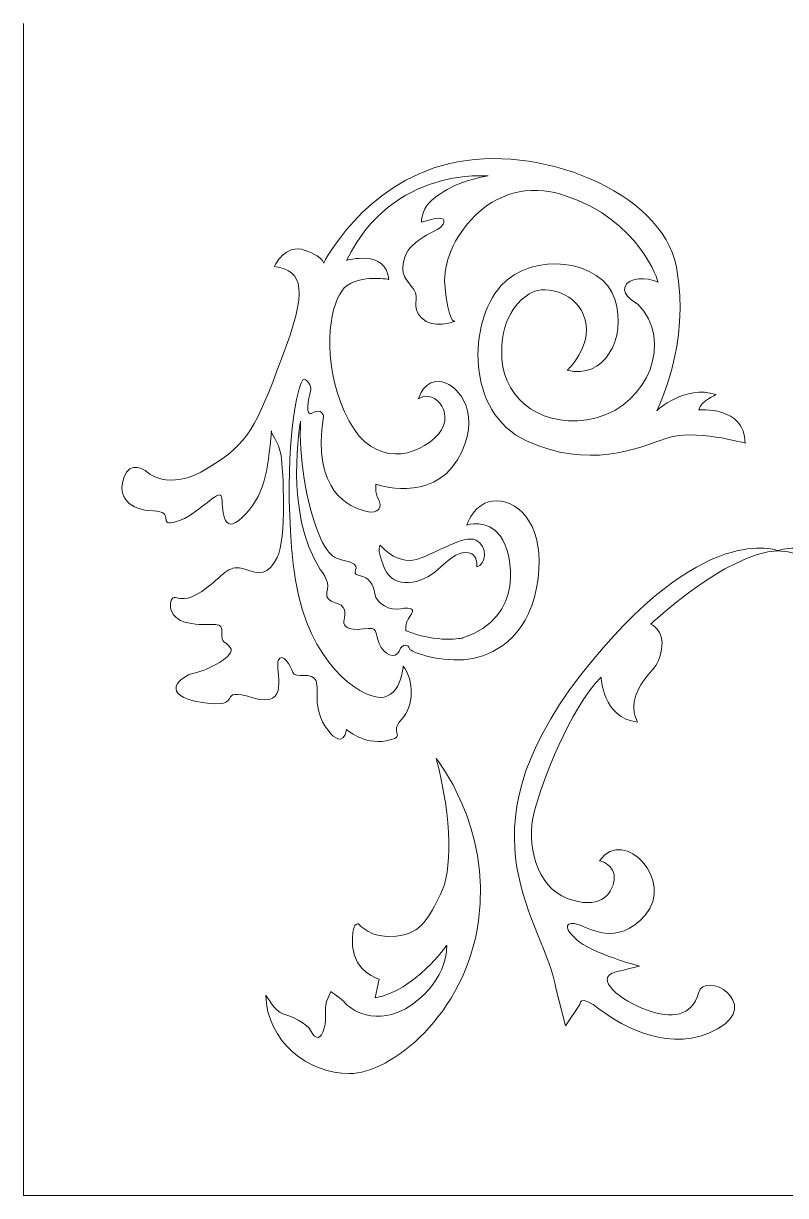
# Model space of a CAD drawing. Header units: millimetres. Extents: x -361 to 361, y -251 to 251.
# Drawn here: x 14.6 to 91.2, y -222.8 to -105 of the extents above; entities that cross this region are included whole.
import ezdxf

# ---------------------------------------------------------------- set-up
doc = ezdxf.new("R2010")
doc.units = ezdxf.units.MM
doc.header["$MEASUREMENT"] = 0
doc.layers.add('layer 1', color=7, linetype='Continuous')

msp = doc.modelspace()

# ---------------------------------------------------------------- linework, layer by layer
at = {"layer": 'layer 1', "lineweight": 9}
for points in [[(14.5696, -222.7888), (14.5696, -222.7888), (14.5696, -104.9888), (14.5696, -104.9888)], [(80.2042, -129.4851), (78.7246, -121.7782), (66.167, -116.9733), (57.4118, -119.0582)], [(57.4118, -119.0582), (48.6565, -121.1432), (44.76, -129.0706), (44.76, -129.0706)], [(47.049, -128.7998), (51.6988, -119.3013), (61.2837, -120.3193), (61.2837, -120.3193)], [(56.9225, -131.2233), (56.5486, -127.2461), (61.3196, -119.774), (68.9597, -122.2643)], [(61.2837, -120.3193), (58.1609, -120.8118), (56.264, -122.1033), (55.3999, -122.9521)], [(68.9597, -122.2643), (76.5993, -124.7544), (78.3628, -130.9866), (78.3628, -130.9866)], [(55.3999, -122.9521), (54.536, -123.8004), (54.5878, -124.9494), (54.5878, -124.9494)], [(55.4481, -124.7368), (56.9099, -124.2423), (57.0815, -124.8422), (56.6053, -125.3792)], [(56.6053, -125.3792), (56.1291, -125.9162), (53.4953, -126.6506), (52.8941, -128.4829)], [(42.8867, -127.7938), (40.8752, -127.0327), (39.7976, -129.4025), (39.7976, -129.4025)], [(44.76, -129.0706), (44.6161, -128.3674), (42.8867, -127.7938), (42.8867, -127.7938)], [(51.2993, -130.7141), (51.0135, -127.6466), (47.049, -128.7998), (47.049, -128.7998)], [(74.025, -132.7043), (72.7684, -128.7127), (65.6989, -127.8153), (62.5244, -131.3946)], [(39.7976, -129.4025), (42.7744, -129.8683), (43.1578, -131.7429), (40.5236, -138.6798)], [(52.8941, -128.4829), (52.2923, -130.3155), (53.1672, -130.771), (53.8, -131.7164)], [(78.2227, -143.9078), (78.2227, -143.9078), (81.6837, -137.1924), (80.2042, -129.4851)], [(46.5565, -131.8802), (47.8061, -130.1104), (51.2993, -130.7141), (51.2993, -130.7141)], [(78.3628, -130.9866), (77.178, -130.4476), (75.3859, -130.5212), (75.0338, -131.4238)], [(46.845, -144.0306), (44.5221, -138.6455), (45.3068, -133.65), (46.5565, -131.8802)], [(53.8, -131.7164), (54.4331, -132.661), (53.4604, -133.3973), (54.5824, -134.5841)], [(57.9243, -134.9257), (57.9243, -134.9257), (57.2968, -135.2006), (56.9225, -131.2233)], [(62.5244, -131.3946), (59.3501, -134.9749), (58.9116, -144.051), (65.1173, -146.9318)], [(65.6807, -132.0193), (67.0945, -131.2904), (70.3255, -132.0458), (71.0318, -134.7824)], [(75.0338, -131.4238), (74.6812, -132.3263), (76.3269, -133.2104), (76.3269, -133.2104)], [(62.6613, -138.7422), (62.418, -134.6892), (64.2675, -132.7478), (65.6807, -132.0193)], [(69.234, -139.8382), (72.8508, -140.8073), (75.2817, -136.696), (74.025, -132.7043)], [(76.3269, -133.2104), (79.8999, -136.8257), (77.404, -143.2464), (72.1644, -144.6112)], [(54.5824, -134.5841), (55.704, -135.7708), (57.9243, -134.9257), (57.9243, -134.9257)], [(71.0318, -134.7824), (71.7384, -137.5194), (69.234, -139.8382), (69.234, -139.8382)], [(40.5236, -138.6798), (37.8895, -145.6168), (37.2674, -147.1117), (33.1502, -149.6634)], [(72.1644, -144.6112), (66.9251, -145.9766), (62.9042, -142.7946), (62.6613, -138.7422)], [(41.6818, -159.2965), (40.711, -150.2518), (41.705, -143.0965), (42.4693, -141.1412)], [(42.4693, -141.1412), (42.7226, -140.4936), (42.9417, -140.8252), (42.9417, -140.8252)], [(42.9417, -140.8252), (42.9417, -140.8252), (43.5959, -141.2774), (43.4159, -141.9492)], [(56.6286, -141.0033), (54.844, -140.6359), (54.2901, -142.7029), (54.2901, -142.7029)], [(58.1839, -148.8412), (60.8008, -144.4474), (58.4133, -141.3707), (56.6286, -141.0033)], [(84.1929, -142.2951), (81.0444, -141.23), (78.2227, -143.9078), (78.2227, -143.9078)], [(43.4159, -141.9492), (43.236, -142.6205), (42.7994, -144.6636), (43.6649, -144.1206)], [(54.2901, -142.7029), (55.918, -141.5883), (58.3614, -144.4584), (55.8839, -146.6746)], [(82.4542, -143.8232), (82.7035, -142.893), (84.1929, -142.2951), (84.1929, -142.2951)], [(43.6649, -144.1206), (44.5305, -143.5771), (44.7363, -144.4626), (44.7363, -144.4626)], [(87.0952, -147.1714), (87.1065, -143.4086), (82.4542, -143.8232), (82.4542, -143.8232)], [(44.7363, -144.4626), (43.466, -152.0972), (47.4888, -153.6182), (48.9358, -154.006)], [(55.8839, -146.6746), (53.407, -148.8905), (49.168, -149.4168), (46.845, -144.0306)], [(36.5874, -154.6083), (38.7676, -152.5344), (39.1189, -150.1179), (39.5012, -145.9374)], [(39.5012, -145.9374), (39.3269, -146.038), (40.2445, -147.0227), (40.4637, -148.4102)], [(42.427, -144.9515), (42.427, -144.9515), (40.6974, -154.1618), (44.4077, -159.8815)], [(44.2098, -156.2091), (43.0138, -153.2312), (42.2298, -148.4428), (42.427, -144.9515)], [(79.1355, -146.7006), (81.9552, -145.6838), (87.0952, -147.1714), (87.0952, -147.1714)], [(65.1173, -146.9318), (71.3234, -149.8132), (76.3158, -147.7175), (79.1355, -146.7006)], [(40.4637, -148.4102), (40.6822, -149.798), (41.0137, -156.8273), (40.0832, -158.6461)], [(26.8645, -149.9731), (26.8645, -149.9731), (25.3002, -148.7795), (24.6464, -150.6714)], [(49.9935, -151.2985), (49.9935, -151.2985), (55.5666, -153.2349), (58.1839, -148.8412)], [(24.6464, -150.6714), (23.9912, -152.5629), (25.2493, -153.9341), (27.6011, -153.9733)], [(33.1502, -149.6634), (29.0325, -152.2155), (26.8645, -149.9731), (26.8645, -149.9731)], [(29.9703, -155.0512), (32.0572, -154.429), (34.2846, -151.629), (34.4766, -152.5661)], [(50.2536, -152.8083), (49.8753, -152.153), (49.9935, -151.2985), (49.9935, -151.2985)], [(34.4766, -152.5661), (34.6685, -153.5037), (34.4066, -156.683), (36.5874, -154.6083)], [(48.9358, -154.006), (50.3827, -154.3937), (50.6319, -153.4635), (50.2536, -152.8083)], [(62.5684, -153.0064), (60.0146, -152.6173), (59.1203, -155.4051), (59.1203, -155.4051)], [(66.1418, -161.7174), (67.1632, -156.5267), (65.1227, -153.3951), (62.5684, -153.0064)], [(27.6011, -153.9733), (29.9537, -154.0132), (27.8849, -155.6733), (29.9703, -155.0512)], [(59.1203, -155.4051), (59.1203, -155.4051), (61.2247, -154.7139), (62.5091, -156.5347)], [(90.4062, -157.9798), (90.4062, -157.9798), (82.7693, -154.7892), (70.5933, -170.4671)], [(90.4062, -157.9798), (90.4062, -157.9798), (98.0431, -154.7892), (110.219, -170.4671)], [(47.4828, -159.1537), (46.2794, -158.6839), (45.4055, -159.188), (44.2098, -156.2091)], [(54.0622, -158.8496), (56.061, -158.2774), (58.7925, -156.3513), (60.0461, -156.9088)], [(62.5091, -156.5347), (63.7936, -158.3555), (64.9852, -164.657), (58.7388, -166.7485)], [(50.8629, -159.7642), (49.9654, -157.6045), (50.4526, -157.4398), (50.4526, -157.4398)], [(50.4526, -157.4398), (50.4526, -157.4398), (52.0623, -159.4219), (54.0622, -158.8496)], [(60.0461, -156.9088), (61.3002, -157.4663), (61.0588, -159.4687), (60.1397, -159.5919)], [(40.0832, -158.6461), (39.1529, -160.4644), (38.2901, -160.3811), (36.8105, -159.8367)], [(59.3328, -158.1943), (58.3998, -158.0921), (57.807, -158.3759), (56.2253, -159.8718)], [(60.1397, -159.5919), (60.1397, -159.5919), (60.2652, -158.2967), (59.3328, -158.1943)], [(77.6085, -165.3697), (77.6085, -165.3697), (85.09, -158.2535), (90.4062, -157.9798)], [(103.2038, -165.3697), (103.2038, -165.3697), (95.7224, -158.2535), (90.4062, -157.9798)], [(36.8105, -159.8367), (35.3318, -159.2926), (34.7605, -160.321), (33.0772, -161.6423)], [(49.986, -172.6719), (47.4688, -172.1448), (42.6539, -168.344), (41.6818, -159.2965)], [(44.4077, -159.8815), (44.4077, -159.8815), (45.3571, -161.0221), (45.1356, -161.8489)], [(48.3075, -160.4829), (47.2554, -160.2752), (48.686, -159.624), (47.4828, -159.1537)], [(56.2253, -159.8718), (54.642, -161.3677), (51.761, -161.925), (50.8629, -159.7642)], [(49.8859, -162.3083), (49.7125, -161.302), (49.3594, -160.6911), (48.3075, -160.4829)], [(29.8418, -162.6951), (29.153, -162.5105), (28.8379, -164.7883), (31.0797, -165.2417)], [(33.0772, -161.6423), (31.394, -162.9631), (30.5312, -162.8798), (29.8418, -162.6951)], [(45.1356, -161.8489), (44.914, -162.6757), (45.0664, -162.9376), (46.1498, -163.3016)], [(52.5073, -163.8237), (51.4134, -164.0473), (50.0588, -163.315), (49.8859, -162.3083)], [(59.2739, -168.8857), (61.7368, -168.5121), (65.12, -166.9075), (66.1418, -161.7174)], [(46.1498, -163.3016), (47.233, -163.666), (46.8191, -164.6628), (46.7772, -165.0942)], [(53.4116, -164.5828), (53.9778, -163.8483), (53.6008, -163.5999), (52.5073, -163.8237)], [(31.0797, -165.2417), (33.3206, -165.6948), (34.5813, -164.8507), (34.524, -166.1646)], [(53.0239, -166.0297), (53.0239, -166.0297), (52.845, -165.3171), (53.4116, -164.5828)], [(46.7772, -165.0942), (46.7352, -165.526), (47.0378, -166.0502), (48.719, -165.8365)], [(48.719, -165.8365), (50.4013, -165.6227), (49.8217, -166.132), (50.3205, -167.2992)], [(58.7388, -166.7485), (58.7388, -166.7485), (56.1507, -167.3106), (53.0239, -166.0297)], [(78.7083, -167.8798), (79.0279, -165.8603), (77.6085, -165.3697), (77.6085, -165.3697)], [(34.524, -166.1646), (34.468, -167.4789), (34.7722, -166.8957), (35.3631, -167.7187)], [(52.3321, -168.0597), (52.7105, -167.2013), (53.3116, -167.4365), (53.3578, -167.8178)], [(35.3631, -167.7187), (35.955, -168.5419), (33.1276, -169.9992), (31.7211, -170.2875)], [(40.186, -169.011), (40.5819, -168.0835), (41.4395, -169.5689), (41.6365, -170.2121)], [(50.3205, -167.2992), (50.82, -168.4671), (51.9547, -168.9185), (52.3321, -168.0597)], [(53.3578, -167.8178), (53.4025, -168.1992), (56.8107, -169.2603), (59.2739, -168.8857)], [(76.4361, -171.8121), (77.5066, -169.884), (78.3888, -169.8989), (78.7083, -167.8798)], [(37.6315, -172.7569), (41.5219, -173.9472), (39.7896, -169.9388), (40.186, -169.011)], [(52.7377, -169.5688), (52.7377, -169.5688), (52.5034, -173.1986), (49.986, -172.6719)], [(52.5431, -174.9811), (53.8632, -173.6366), (53.838, -170.9714), (52.7377, -169.5688)], [(31.7211, -170.2875), (30.3147, -170.5753), (28.0837, -172.5618), (32.5532, -173.2427)], [(41.6365, -170.2121), (41.8331, -170.8553), (43.663, -170.0905), (43.9918, -171.0653)], [(70.5933, -170.4671), (57.8859, -186.8293), (67.0121, -195.1309), (68.1065, -202.0699)], [(65.8974, -184.2738), (66.728, -181.1737), (69.4453, -173.9267), (72.6403, -170.6843)], [(72.6403, -170.6843), (72.6403, -170.6843), (72.7526, -174.8124), (76.3011, -175.2099)], [(32.5532, -173.2427), (37.0233, -173.9232), (33.7415, -171.5672), (37.6315, -172.7569)], [(43.9918, -171.0653), (44.3217, -172.0394), (43.4559, -174.1707), (45.5115, -176.4191)], [(76.3011, -175.2099), (76.3011, -175.2099), (75.3654, -173.7412), (76.4361, -171.8121)], [(51.0189, -177.0833), (53.2756, -176.6545), (51.223, -176.3255), (52.5431, -174.9811)], [(45.5115, -176.4191), (45.5115, -176.4191), (46.7682, -177.7899), (47.0419, -175.9435)], [(47.0419, -175.9435), (47.0419, -175.9435), (48.7632, -177.5125), (51.0189, -177.0833)], [(56.0484, -178.865), (56.0484, -178.865), (61.6429, -185.6806), (60.3154, -195.1825)], [(56.4935, -192.4964), (57.6472, -190.2577), (57.7086, -185.0694), (56.0484, -178.865)], [(69.2294, -192.9201), (66.1085, -191.7521), (65.0666, -187.3743), (65.8974, -184.2738)], [(77.0906, -194.5835), (79.9755, -191.2584), (75.0616, -185.6216), (72.4591, -189.1331)], [(72.4591, -189.1331), (72.4591, -189.1331), (74.1404, -189.4728), (73.9317, -191.0785)], [(73.9317, -191.0785), (73.7229, -192.6846), (72.3498, -194.0886), (69.2294, -192.9201)], [(52.0364, -196.7299), (54.6623, -196.4366), (55.3398, -194.735), (56.4935, -192.4964)], [(60.3154, -195.1825), (58.9877, -204.685), (51.4411, -210.5271), (47.3406, -210.5361)], [(47.6592, -197.772), (47.4693, -195.1733), (48.2684, -195.4982), (48.2684, -195.4982)], [(48.2684, -195.4982), (48.2684, -195.4982), (49.4107, -197.0228), (52.0364, -196.7299)], [(70.1202, -197.0353), (68.6124, -195.6344), (69.2676, -195.2561), (70.3012, -195.533)], [(70.3012, -195.533), (71.3347, -195.8099), (74.2058, -197.9085), (77.0906, -194.5835)], [(50.3295, -201.0352), (50.3295, -201.0352), (47.8495, -200.3707), (47.6592, -197.772)], [(57.1076, -197.6456), (57.1076, -197.6456), (53.8908, -202.2115), (49.9344, -202.9232)], [(53.6338, -203.5822), (57.3105, -201.0226), (57.1076, -197.6456), (57.1076, -197.6456)], [(76.485, -199.7377), (76.485, -199.7377), (71.6279, -198.4363), (70.1202, -197.0353)], [(74.1139, -200.3204), (76.485, -199.7377), (76.485, -199.7377), (76.485, -199.7377)], [(84.32, -206.0459), (88.8788, -203.5017), (83.0456, -200.0556), (82.4088, -202.4322)], [(77.1897, -204.1354), (74.6613, -203.2363), (71.7421, -200.9038), (74.1139, -200.3204)], [(45.4555, -202.2775), (45.4555, -202.2775), (46.5849, -203.0232), (46.9148, -203.4439)], [(68.1065, -202.0699), (68.1065, -202.0699), (69.0489, -205.7193), (69.0489, -205.7193)], [(70.5032, -203.5988), (70.5032, -203.5988), (70.3414, -202.4106), (72.5443, -204.1091)], [(82.4088, -202.4322), (81.772, -204.8088), (79.7177, -205.0343), (77.1897, -204.1354)], [(47.3406, -210.5361), (43.2402, -210.5452), (39.0122, -207.3076), (38.9349, -202.635)], [(38.9349, -202.635), (38.9349, -202.635), (39.9185, -204.3386), (40.6419, -204.5324)], [(44.7963, -205.9779), (45.1009, -204.841), (44.73, -203.7447), (45.1583, -202.9733)], [(46.9148, -203.4439), (47.2452, -203.8643), (49.9581, -206.142), (53.6338, -203.5822)], [(69.0489, -205.7193), (69.0489, -205.7193), (70.5032, -203.5988), (70.5032, -203.5988)], [(40.6419, -204.5324), (41.3654, -204.7263), (43.0665, -205.4036), (43.4932, -206.2934)], [(72.5443, -204.1091), (74.7478, -205.8073), (79.7618, -208.5903), (84.32, -206.0459)], [(43.4932, -206.2934), (43.9196, -207.1825), (44.4916, -207.1148), (44.7963, -205.9779)], [(145.2696, -222.7888), (145.2696, -222.7888), (14.5696, -222.7888), (14.5696, -222.7888)]]:
    msp.add_open_spline(points, degree=3, dxfattribs=at)
for points in [[(54.5878, -124.9494), (54.5878, -124.9494), (55.4481, -124.7368), (55.4481, -124.7368), (55.4481, -124.7368), (55.4481, -124.7368), (54.5878, -124.9494), (54.5878, -124.9494)], [(42.4693, -141.1412), (42.4693, -141.1412), (42.4693, -141.1412), (42.4693, -141.1412), (42.4693, -141.1412), (42.4693, -141.1412), (42.4693, -141.1412), (42.4693, -141.1412)], [(42.427, -144.9515), (42.427, -144.9515), (42.427, -144.9515), (42.427, -144.9515), (42.427, -144.9515), (42.427, -144.9515), (42.427, -144.9515), (42.427, -144.9515)], [(50.4526, -157.4398), (50.4526, -157.4398), (50.4526, -157.4398), (50.4526, -157.4398), (50.4526, -157.4398), (50.4526, -157.4398), (50.4526, -157.4398), (50.4526, -157.4398)], [(90.4062, -157.9798), (90.4062, -157.9798), (90.4062, -157.9798), (90.4062, -157.9798), (90.4062, -157.9798), (90.4062, -157.9798), (90.4062, -157.9798), (90.4062, -157.9798)], [(90.4062, -157.9798), (90.4062, -157.9798), (90.4062, -157.9798), (90.4062, -157.9798), (90.4062, -157.9798), (90.4062, -157.9798), (90.4062, -157.9798), (90.4062, -157.9798)], [(56.0484, -178.865), (56.0484, -178.865), (56.0484, -178.865), (56.0484, -178.865), (56.0484, -178.865), (56.0484, -178.865), (56.0484, -178.865), (56.0484, -178.865)], [(49.9344, -202.9232), (49.9344, -202.9232), (50.3295, -201.0352), (50.3295, -201.0352), (50.3295, -201.0352), (50.3295, -201.0352), (49.9344, -202.9232), (49.9344, -202.9232)], [(45.1583, -202.9733), (45.1583, -202.9733), (45.4555, -202.2775), (45.4555, -202.2775), (45.4555, -202.2775), (45.4555, -202.2775), (45.1583, -202.9733), (45.1583, -202.9733)]]:
    msp.add_open_spline(points, degree=3, knots=[0, 0, 0, 0, 0.33333333, 0.33333333, 0.33333333, 0.33333333, 1, 1, 1, 1], dxfattribs=at)

doc.saveas('drawing.dxf')
